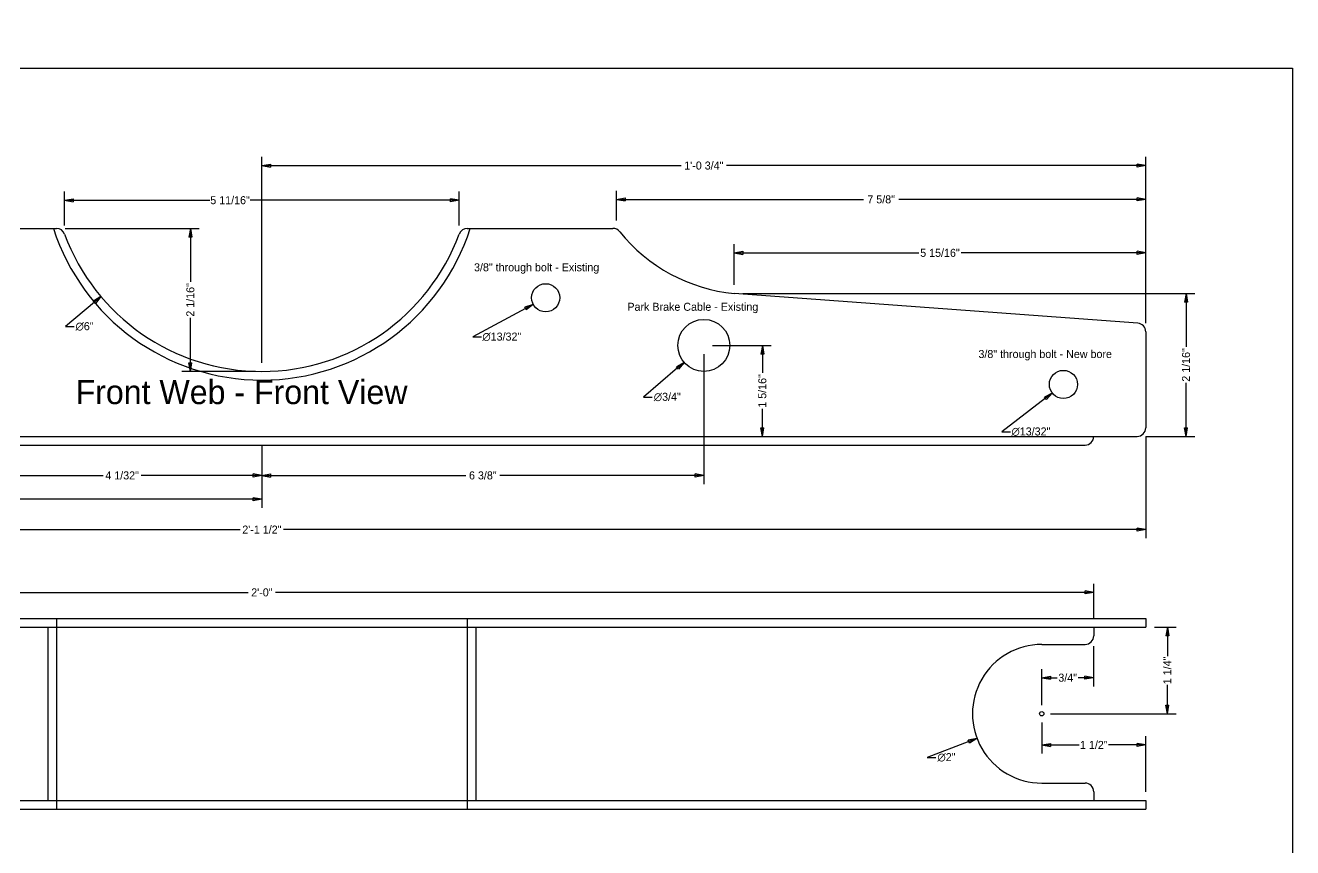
# Model space of a CAD drawing. Header units: inches. Extents: x 289 to 401, y -474 to -450.
# Drawn here: x 382.81 to 401.09, y -462.31 to -450.45 of the extents above; entities that cross this region are included whole.
import ezdxf

# ---------------------------------------------------------------- set-up
doc = ezdxf.new("R2010")
doc.units = ezdxf.units.IN
doc.header["$MEASUREMENT"] = 0
doc.header["$PDMODE"] = 1
doc.header["$PDSIZE"] = -2
for name, color, linetype in [('Black', 7, 'Continuous'), ('Dimension', 163, 'Continuous'), ('Title Block', 7, 'Continuous')]:
    doc.layers.add(name, color=color, linetype=linetype)
doc.styles.add('Chalkboard', font='Chalkboard Regular.ttf')
doc.dimstyles.new('Buckmensions', dxfattribs={"dimtxt": 0.115475, "dimasz": 0.125, "dimexe": 0.125, "dimexo": 0.125, "dimgap": 0, "dimtad": 0, "dimdec": 3, "dimzin": 11, "dimdsep": 46, "dimlunit": 4, "dimtxsty": 'Chalkboard', "dimblk": 'VW_EMPTYARROW', "dimcen": 0, "dimadec": 4, "dimazin": 0, "dimtfac": 0.8, "dimtdec": 3, "dimtix": 1, "dimtmove": 0, "dimatfit": 0, "dimldrblk": 'VW_EMPTYARROW', "dimfxl": 0, "dimfrac": 2, "dimtolj": 1, "dimtzin": 11, "dimarcsym": 0})

# ---------------------------------------------------------------- blocks, each defined once
blk = doc.blocks.new('VW_EMPTYARROW')
at = {"color": 0, "linetype": 'ByBlock', "lineweight": -2}
for p, q in [((0, 0), (-1, 0.18)), ((-1, -0.18), (-1, 0.18)), ((0, 0), (-1, 0)), ((0, 0), (-1, -0.18))]:
    blk.add_line(p, q, dxfattribs=at)
blk = doc.blocks.new('*D1')
at = {"layer": 'Defpoints', "color": 0, "lineweight": 0}
for p in [(398.969, -453.728), (393.031, -454.312), (398.969, -454.866)]:
    blk.add_point(p, dxfattribs=at)
at = {"layer": 'Dimension', "color": 0, "lineweight": -2}
for p, q in [((393.031, -454.187), (393.031, -453.603)), ((398.969, -454.741), (398.969, -453.603)), ((393.156, -453.728), (395.693, -453.728)), ((398.844, -453.728), (396.307, -453.728))]:
    blk.add_line(p, q, dxfattribs=at)
at = {"layer": 'Dimension', "color": 0, "lineweight": -2, "xscale": 0.125, "yscale": 0.125, "zscale": 0.125, "rotation": 180}
blk.add_blockref('VW_EMPTYARROW', (393.031, -453.728), dxfattribs=at)
at = {"layer": 'Dimension', "color": 0, "lineweight": -2, "xscale": 0.125, "yscale": 0.125, "zscale": 0.125}
blk.add_blockref('VW_EMPTYARROW', (398.969, -453.728), dxfattribs=at)
at = {"layer": 'Dimension', "color": 0, "insert": (396, -453.728), "char_height": 0.11548, "attachment_point": 5, "style": 'Chalkboard'}
blk.add_mtext('\\A1;5 15/16"', dxfattribs=at)
blk = doc.blocks.new('*D2')
at = {"layer": 'Defpoints', "color": 0, "lineweight": 0}
for p in [(398.969, -452.957), (391.336, -453.387), (398.969, -454.866)]:
    blk.add_point(p, dxfattribs=at)
at = {"layer": 'Dimension', "color": 0, "lineweight": -2}
for p, q in [((391.336, -453.262), (391.336, -452.832)), ((391.461, -452.957), (394.899, -452.957)), ((398.844, -452.957), (395.406, -452.957)), ((398.969, -454.741), (398.969, -452.832))]:
    blk.add_line(p, q, dxfattribs=at)
at = {"layer": 'Dimension', "color": 0, "lineweight": -2, "xscale": 0.125, "yscale": 0.125, "zscale": 0.125, "rotation": 180}
blk.add_blockref('VW_EMPTYARROW', (391.336, -452.957), dxfattribs=at)
at = {"layer": 'Dimension', "color": 0, "lineweight": -2, "xscale": 0.125, "yscale": 0.125, "zscale": 0.125}
blk.add_blockref('VW_EMPTYARROW', (398.969, -452.957), dxfattribs=at)
at = {"layer": 'Dimension', "color": 0, "insert": (395.152, -452.957), "char_height": 0.1155, "attachment_point": 5, "style": 'Chalkboard'}
blk.add_mtext('\\A1;7 5/8"', dxfattribs=at)
blk = doc.blocks.new('*D3')
at = {"layer": 'Defpoints', "color": 0, "lineweight": 0}
for p in [(393.031, -454.312), (399.55, -454.312), (398.844, -456.375)]:
    blk.add_point(p, dxfattribs=at)
at = {"layer": 'Dimension', "color": 0, "lineweight": -2}
for p, q in [((393.156, -454.312), (399.675, -454.312)), ((399.55, -454.438), (399.55, -455.085)), ((399.55, -456.25), (399.55, -455.602)), ((398.969, -456.375), (399.675, -456.375))]:
    blk.add_line(p, q, dxfattribs=at)
at = {"layer": 'Dimension', "color": 0, "lineweight": -2, "xscale": 0.125, "yscale": 0.125, "zscale": 0.125}
for p, rotation in [((399.55, -454.312), 90), ((399.55, -456.375), 270)]:
    blk.add_blockref('VW_EMPTYARROW', p, dxfattribs=dict(at, rotation=rotation))
at = {"layer": 'Dimension', "color": 0, "insert": (399.55, -455.344), "char_height": 0.11548, "attachment_point": 5, "rotation": 90, "style": 'Chalkboard'}
blk.add_mtext('\\A1;2 1/16"', dxfattribs=at)
blk = doc.blocks.new('*D4')
at = {"layer": 'Defpoints', "color": 0, "lineweight": 0}
for p in [(386.219, -452.469), (398.969, -454.866), (386.219, -455.438)]:
    blk.add_point(p, dxfattribs=at)
at = {"layer": 'Dimension', "color": 0, "lineweight": -2}
for p, q in [((386.219, -455.312), (386.219, -452.344)), ((398.969, -454.741), (398.969, -452.344)), ((386.344, -452.469), (392.267, -452.469)), ((398.844, -452.469), (392.921, -452.469))]:
    blk.add_line(p, q, dxfattribs=at)
at = {"layer": 'Dimension', "color": 0, "lineweight": -2, "xscale": 0.125, "yscale": 0.125, "zscale": 0.125, "rotation": 180}
blk.add_blockref('VW_EMPTYARROW', (386.219, -452.469), dxfattribs=at)
at = {"layer": 'Dimension', "color": 0, "lineweight": -2, "xscale": 0.125, "yscale": 0.125, "zscale": 0.125}
blk.add_blockref('VW_EMPTYARROW', (398.969, -452.469), dxfattribs=at)
at = {"layer": 'Dimension', "color": 0, "insert": (392.594, -452.469), "char_height": 0.11548, "attachment_point": 5, "style": 'Chalkboard'}
blk.add_mtext('\\A1;1\'-0 3/4"', dxfattribs=at)
blk = doc.blocks.new('*D5')
at = {"layer": 'Defpoints', "color": 0, "lineweight": 0}
for p in [(382.188, -454.375), (386.219, -456.375), (386.219, -456.938)]:
    blk.add_point(p, dxfattribs=at)
at = {"layer": 'Dimension', "color": 0, "lineweight": -2}
for p, q in [((382.188, -454.5), (382.188, -457.062)), ((386.219, -456.5), (386.219, -457.062)), ((382.312, -456.938), (383.93, -456.938)), ((386.094, -456.938), (384.477, -456.938))]:
    blk.add_line(p, q, dxfattribs=at)
at = {"layer": 'Dimension', "color": 0, "lineweight": -2, "xscale": 0.125, "yscale": 0.125, "zscale": 0.125, "rotation": 180}
blk.add_blockref('VW_EMPTYARROW', (382.188, -456.938), dxfattribs=at)
at = {"layer": 'Dimension', "color": 0, "lineweight": -2, "xscale": 0.125, "yscale": 0.125, "zscale": 0.125}
blk.add_blockref('VW_EMPTYARROW', (386.219, -456.938), dxfattribs=at)
at = {"layer": 'Dimension', "color": 0, "insert": (384.203, -456.938), "char_height": 0.11548, "attachment_point": 5, "style": 'Chalkboard'}
blk.add_mtext('\\A1;4 1/32"', dxfattribs=at)
blk = doc.blocks.new('*D6')
at = {"layer": 'Defpoints', "color": 0, "lineweight": 0}
for p in [(392.594, -455.062), (386.219, -456.375), (386.219, -456.938)]:
    blk.add_point(p, dxfattribs=at)
at = {"layer": 'Dimension', "color": 0, "lineweight": -2}
for p, q in [((392.594, -455.188), (392.594, -457.062)), ((386.219, -456.5), (386.219, -457.062)), ((386.344, -456.938), (389.162, -456.938)), ((392.469, -456.938), (389.65, -456.938))]:
    blk.add_line(p, q, dxfattribs=at)
at = {"layer": 'Dimension', "color": 0, "lineweight": -2, "xscale": 0.125, "yscale": 0.125, "zscale": 0.125, "rotation": 180}
blk.add_blockref('VW_EMPTYARROW', (386.219, -456.938), dxfattribs=at)
at = {"layer": 'Dimension', "color": 0, "lineweight": -2, "xscale": 0.125, "yscale": 0.125, "zscale": 0.125}
blk.add_blockref('VW_EMPTYARROW', (392.594, -456.938), dxfattribs=at)
at = {"layer": 'Dimension', "color": 0, "insert": (389.406, -456.938), "char_height": 0.1155, "attachment_point": 5, "style": 'Chalkboard'}
blk.add_mtext('\\A1;6 3/8"', dxfattribs=at)
blk = doc.blocks.new('*D7')
at = {"layer": 'Defpoints', "color": 0, "lineweight": 0}
for p in [(374.656, -455.625), (386.219, -456.375), (386.219, -457.281)]:
    blk.add_point(p, dxfattribs=at)
at = {"layer": 'Dimension', "color": 0, "lineweight": -2}
for p, q in [((374.656, -455.75), (374.656, -457.406)), ((386.219, -456.5), (386.219, -457.406)), ((374.781, -457.281), (380.149, -457.281)), ((386.094, -457.281), (380.726, -457.281))]:
    blk.add_line(p, q, dxfattribs=at)
at = {"layer": 'Dimension', "color": 0, "lineweight": -2, "xscale": 0.125, "yscale": 0.125, "zscale": 0.125, "rotation": 180}
blk.add_blockref('VW_EMPTYARROW', (374.656, -457.281), dxfattribs=at)
at = {"layer": 'Dimension', "color": 0, "lineweight": -2, "xscale": 0.125, "yscale": 0.125, "zscale": 0.125}
blk.add_blockref('VW_EMPTYARROW', (386.219, -457.281), dxfattribs=at)
at = {"layer": 'Dimension', "color": 0, "insert": (380.438, -457.281), "char_height": 0.11548, "attachment_point": 5, "style": 'Chalkboard'}
blk.add_mtext('\\A1;11 9/16"', dxfattribs=at)
blk = doc.blocks.new('*D8')
at = {"layer": 'Defpoints', "color": 0, "lineweight": 0}
for p in [(383.255, -453.375), (385.188, -453.375), (386.25, -455.437)]:
    blk.add_point(p, dxfattribs=at)
at = {"layer": 'Dimension', "color": 0, "lineweight": -2}
for p, q in [((383.38, -453.375), (385.313, -453.375)), ((385.188, -453.5), (385.188, -454.147)), ((385.188, -455.312), (385.188, -454.665)), ((386.125, -455.437), (385.063, -455.437))]:
    blk.add_line(p, q, dxfattribs=at)
at = {"layer": 'Dimension', "color": 0, "lineweight": -2, "xscale": 0.125, "yscale": 0.125, "zscale": 0.125}
for p, rotation in [((385.188, -453.375), 90), ((385.188, -455.437), 270)]:
    blk.add_blockref('VW_EMPTYARROW', p, dxfattribs=dict(at, rotation=rotation))
at = {"layer": 'Dimension', "color": 0, "insert": (385.188, -454.406), "char_height": 0.11548, "attachment_point": 5, "rotation": 90, "style": 'Chalkboard'}
blk.add_mtext('\\A1;2 1/16"', dxfattribs=at)
blk = doc.blocks.new('*D11')
at = {"layer": 'Defpoints', "color": 0, "lineweight": 0}
for p in [(392.594, -455.062), (393.438, -455.062), (392.594, -456.375)]:
    blk.add_point(p, dxfattribs=at)
at = {"layer": 'Dimension', "color": 0, "lineweight": -2}
for p, q in [((392.719, -455.062), (393.563, -455.062)), ((393.438, -455.188), (393.438, -455.458)), ((393.438, -456.25), (393.438, -455.979)), ((392.719, -456.375), (393.563, -456.375))]:
    blk.add_line(p, q, dxfattribs=at)
at = {"layer": 'Dimension', "color": 0, "lineweight": -2, "xscale": 0.125, "yscale": 0.125, "zscale": 0.125}
for p, rotation in [((393.438, -455.062), 90), ((393.438, -456.375), 270)]:
    blk.add_blockref('VW_EMPTYARROW', p, dxfattribs=dict(at, rotation=rotation))
at = {"layer": 'Dimension', "color": 0, "insert": (393.438, -455.719), "char_height": 0.11548, "attachment_point": 5, "rotation": 90, "style": 'Chalkboard'}
blk.add_mtext('\\A1;1 5/16"', dxfattribs=at)
blk = doc.blocks.new('*D83')
at = {"layer": 'Defpoints', "color": 0, "lineweight": 0}
for p in [(373.469, -456.25), (398.969, -456.25), (373.469, -457.719)]:
    blk.add_point(p, dxfattribs=at)
at = {"layer": 'Dimension', "color": 0, "lineweight": -2}
for p, q in [((373.469, -456.375), (373.469, -457.844)), ((398.969, -456.375), (398.969, -457.844)), ((373.594, -457.719), (385.905, -457.719)), ((398.844, -457.719), (386.533, -457.719))]:
    blk.add_line(p, q, dxfattribs=at)
at = {"layer": 'Dimension', "color": 0, "lineweight": -2, "xscale": 0.125, "yscale": 0.125, "zscale": 0.125, "rotation": 180}
blk.add_blockref('VW_EMPTYARROW', (373.469, -457.719), dxfattribs=at)
at = {"layer": 'Dimension', "color": 0, "lineweight": -2, "xscale": 0.125, "yscale": 0.125, "zscale": 0.125}
blk.add_blockref('VW_EMPTYARROW', (398.969, -457.719), dxfattribs=at)
at = {"layer": 'Dimension', "color": 0, "insert": (386.219, -457.719), "char_height": 0.11548, "attachment_point": 5, "style": 'Chalkboard'}
blk.add_mtext('\\A1;2\'-1 1/2"', dxfattribs=at)
blk = doc.blocks.new('*D84')
at = {"layer": 'Defpoints', "color": 0, "lineweight": 0}
for p in [(397.942, -455.501), (397.62, -455.749)]:
    blk.add_point(p, dxfattribs=at)
at = {"layer": 'Dimension', "color": 0, "lineweight": -2}
for p, q in [((397.521, -455.825), (396.892, -456.307)), ((396.892, -456.307), (397.017, -456.307))]:
    blk.add_line(p, q, dxfattribs=at)
at = {"layer": 'Dimension', "color": 0, "lineweight": -2, "xscale": 0.125, "yscale": 0.125, "zscale": 0.125, "rotation": 37.46310281173459}
blk.add_blockref('VW_EMPTYARROW', (397.62, -455.749), dxfattribs=at)
at = {"layer": 'Dimension', "color": 0, "insert": (397.312, -456.307), "char_height": 0.11548, "attachment_point": 5, "style": 'Chalkboard'}
blk.add_mtext('\\A1;∅13/32"', dxfattribs=at)
blk = doc.blocks.new('*D85')
at = {"layer": 'Defpoints', "color": 0, "lineweight": 0}
for p in [(390.492, -454.279), (390.133, -454.471)]:
    blk.add_point(p, dxfattribs=at)
at = {"layer": 'Dimension', "color": 0, "lineweight": -2}
for p, q in [((390.023, -454.53), (389.26, -454.939)), ((389.26, -454.939), (389.385, -454.939))]:
    blk.add_line(p, q, dxfattribs=at)
at = {"layer": 'Dimension', "color": 0, "lineweight": -2, "xscale": 0.125, "yscale": 0.125, "zscale": 0.125, "rotation": 28.18280737622753}
blk.add_blockref('VW_EMPTYARROW', (390.133, -454.471), dxfattribs=at)
at = {"layer": 'Dimension', "color": 0, "insert": (389.68, -454.939), "char_height": 0.11548, "attachment_point": 5, "style": 'Chalkboard'}
blk.add_mtext('\\A1;∅13/32"', dxfattribs=at)
blk = doc.blocks.new('*D86')
at = {"layer": 'Defpoints', "color": 0, "lineweight": 0}
for p in [(392.878, -454.818), (392.309, -455.307)]:
    blk.add_point(p, dxfattribs=at)
at = {"layer": 'Dimension', "color": 0, "lineweight": -2}
for p, q in [((392.214, -455.388), (391.726, -455.807)), ((391.726, -455.807), (391.851, -455.807))]:
    blk.add_line(p, q, dxfattribs=at)
at = {"layer": 'Dimension', "color": 0, "lineweight": -2, "xscale": 0.125, "yscale": 0.125, "zscale": 0.125, "rotation": 40.60129464500451}
blk.add_blockref('VW_EMPTYARROW', (392.309, -455.307), dxfattribs=at)
at = {"layer": 'Dimension', "color": 0, "insert": (392.067, -455.807), "char_height": 0.1155, "attachment_point": 5, "style": 'Chalkboard'}
blk.add_mtext('\\A1;∅3/4"', dxfattribs=at)
blk = doc.blocks.new('*D87')
at = {"layer": 'Defpoints', "color": 0, "lineweight": 0}
for p in [(383.373, -452.969), (383.373, -453.457), (389.065, -453.457)]:
    blk.add_point(p, dxfattribs=at)
at = {"layer": 'Dimension', "color": 0, "lineweight": -2}
for p, q in [((383.373, -453.332), (383.373, -452.844)), ((383.498, -452.969), (385.468, -452.969)), ((388.94, -452.969), (386.052, -452.969)), ((389.065, -453.332), (389.065, -452.844))]:
    blk.add_line(p, q, dxfattribs=at)
at = {"layer": 'Dimension', "color": 0, "lineweight": -2, "xscale": 0.125, "yscale": 0.125, "zscale": 0.125, "rotation": 180}
blk.add_blockref('VW_EMPTYARROW', (383.373, -452.969), dxfattribs=at)
at = {"layer": 'Dimension', "color": 0, "lineweight": -2, "xscale": 0.125, "yscale": 0.125, "zscale": 0.125}
blk.add_blockref('VW_EMPTYARROW', (389.065, -452.969), dxfattribs=at)
at = {"layer": 'Dimension', "color": 0, "insert": (385.76, -452.969), "char_height": 0.11548, "attachment_point": 5, "style": 'Chalkboard'}
blk.add_mtext('\\A1;5 11/16"', dxfattribs=at)
blk = doc.blocks.new('*D90')
at = {"layer": 'Defpoints', "color": 0, "lineweight": 0}
for p in [(388.539, -450.446), (383.898, -454.359)]:
    blk.add_point(p, dxfattribs=at)
at = {"layer": 'Dimension', "color": 0, "lineweight": -2}
for p, q in [((383.803, -454.439), (383.388, -454.789)), ((383.388, -454.789), (383.513, -454.789))]:
    blk.add_line(p, q, dxfattribs=at)
at = {"layer": 'Dimension', "color": 0, "lineweight": -2, "xscale": 0.125, "yscale": 0.125, "zscale": 0.125, "rotation": 40.12893300773665}
blk.add_blockref('VW_EMPTYARROW', (383.898, -454.359), dxfattribs=at)
at = {"layer": 'Dimension', "color": 0, "insert": (383.661, -454.789), "char_height": 0.1155, "attachment_point": 5, "style": 'Chalkboard'}
blk.add_mtext('\\A1;∅6"', dxfattribs=at)
blk = doc.blocks.new('*D111')
at = {"layer": 'Defpoints', "color": 0, "lineweight": 0}
for p in [(397.469, -460.375), (397.469, -460.825), (398.969, -461.625)]:
    blk.add_point(p, dxfattribs=at)
at = {"layer": 'Dimension', "color": 0, "lineweight": -2}
for p, q in [((397.469, -460.5), (397.469, -460.95)), ((397.594, -460.825), (398.006, -460.825)), ((398.844, -460.825), (398.431, -460.825)), ((398.969, -461.5), (398.969, -460.7))]:
    blk.add_line(p, q, dxfattribs=at)
at = {"layer": 'Dimension', "color": 0, "lineweight": -2, "xscale": 0.125, "yscale": 0.125, "zscale": 0.125, "rotation": 180}
blk.add_blockref('VW_EMPTYARROW', (397.469, -460.825), dxfattribs=at)
at = {"layer": 'Dimension', "color": 0, "lineweight": -2, "xscale": 0.125, "yscale": 0.125, "zscale": 0.125}
blk.add_blockref('VW_EMPTYARROW', (398.969, -460.825), dxfattribs=at)
at = {"layer": 'Dimension', "color": 0, "insert": (398.219, -460.825), "char_height": 0.1155, "attachment_point": 5, "style": 'Chalkboard'}
blk.add_mtext('\\A1;1 1/2"', dxfattribs=at)
blk = doc.blocks.new('*D112')
at = {"layer": 'Defpoints', "color": 0, "lineweight": 0}
for p in [(374.219, -458.625), (374.219, -459.125), (398.219, -459.125)]:
    blk.add_point(p, dxfattribs=at)
at = {"layer": 'Dimension', "color": 0, "lineweight": -2}
for p, q in [((374.219, -459), (374.219, -458.5)), ((374.344, -458.625), (386.023, -458.625)), ((398.094, -458.625), (386.415, -458.625)), ((398.219, -459), (398.219, -458.5))]:
    blk.add_line(p, q, dxfattribs=at)
at = {"layer": 'Dimension', "color": 0, "lineweight": -2, "xscale": 0.125, "yscale": 0.125, "zscale": 0.125, "rotation": 180}
blk.add_blockref('VW_EMPTYARROW', (374.219, -458.625), dxfattribs=at)
at = {"layer": 'Dimension', "color": 0, "lineweight": -2, "xscale": 0.125, "yscale": 0.125, "zscale": 0.125}
blk.add_blockref('VW_EMPTYARROW', (398.219, -458.625), dxfattribs=at)
at = {"layer": 'Dimension', "color": 0, "insert": (386.219, -458.625), "char_height": 0.1155, "attachment_point": 5, "style": 'Chalkboard'}
blk.add_mtext('\\A1;2\'-0"', dxfattribs=at)
blk = doc.blocks.new('*D113')
at = {"layer": 'Defpoints', "color": 0, "lineweight": 0}
for p in [(398.403, -460.019), (396.534, -460.731)]:
    blk.add_point(p, dxfattribs=at)
at = {"layer": 'Dimension', "color": 0, "lineweight": -2}
for p, q in [((396.417, -460.775), (395.817, -461.004)), ((395.817, -461.004), (395.942, -461.004))]:
    blk.add_line(p, q, dxfattribs=at)
at = {"layer": 'Dimension', "color": 0, "lineweight": -2, "xscale": 0.125, "yscale": 0.125, "zscale": 0.125, "rotation": 20.84581711976188}
blk.add_blockref('VW_EMPTYARROW', (396.534, -460.731), dxfattribs=at)
at = {"layer": 'Dimension', "color": 0, "insert": (396.094, -461.004), "char_height": 0.1155, "attachment_point": 5, "style": 'Chalkboard'}
blk.add_mtext('\\A1;∅2"', dxfattribs=at)
blk = doc.blocks.new('*D115')
at = {"layer": 'Defpoints', "color": 0, "lineweight": 0}
for p in [(398.216, -459.275), (397.469, -459.855), (397.469, -460.375)]:
    blk.add_point(p, dxfattribs=at)
at = {"layer": 'Dimension', "color": 0, "lineweight": -2}
for p, q in [((398.216, -459.4), (398.216, -459.98)), ((397.469, -460.25), (397.469, -459.73)), ((397.594, -459.855), (397.691, -459.855)), ((398.091, -459.855), (397.994, -459.855))]:
    blk.add_line(p, q, dxfattribs=at)
at = {"layer": 'Dimension', "color": 0, "lineweight": -2, "xscale": 0.125, "yscale": 0.125, "zscale": 0.125, "rotation": 180}
blk.add_blockref('VW_EMPTYARROW', (397.469, -459.855), dxfattribs=at)
at = {"layer": 'Dimension', "color": 0, "lineweight": -2, "xscale": 0.125, "yscale": 0.125, "zscale": 0.125}
blk.add_blockref('VW_EMPTYARROW', (398.216, -459.855), dxfattribs=at)
at = {"layer": 'Dimension', "color": 0, "insert": (397.842, -459.855), "char_height": 0.1155, "attachment_point": 5, "style": 'Chalkboard'}
blk.add_mtext('\\A1;3/4"', dxfattribs=at)
blk = doc.blocks.new('*D116')
at = {"layer": 'Defpoints', "color": 0, "lineweight": 0}
for p in [(398.969, -459.125), (397.469, -460.375), (399.28, -460.375)]:
    blk.add_point(p, dxfattribs=at)
at = {"layer": 'Dimension', "color": 0, "lineweight": -2}
for p, q in [((399.094, -459.125), (399.405, -459.125)), ((399.28, -459.25), (399.28, -459.543)), ((399.28, -460.25), (399.28, -459.957)), ((397.594, -460.375), (399.405, -460.375))]:
    blk.add_line(p, q, dxfattribs=at)
at = {"layer": 'Dimension', "color": 0, "lineweight": -2, "xscale": 0.125, "yscale": 0.125, "zscale": 0.125}
for p, rotation in [((399.28, -459.125), 90), ((399.28, -460.375), 270)]:
    blk.add_blockref('VW_EMPTYARROW', p, dxfattribs=dict(at, rotation=rotation))
at = {"layer": 'Dimension', "color": 0, "insert": (399.28, -459.75), "char_height": 0.1155, "attachment_point": 5, "rotation": 90, "style": 'Chalkboard'}
blk.add_mtext('\\A1;1 1/4"', dxfattribs=at)

msp = doc.modelspace()

# ---------------------------------------------------------------- linework, layer by layer
at = {"layer": 'Black'}
for p, q in [((381.1547573, -453.375), (383.2554326, -453.375)), ((389.1820674, -453.375), (391.2827427, -453.375)), ((398.8529356, -454.7414663), (393.03125, -454.3125)), ((398.96875, -454.8661283), (398.96875, -456.25)), ((398.21875, -456.375), (398.84375, -456.375)), ((374.34375, -456.5), (398.09375, -456.5)), ((373.46875, -459), (398.96875, -459)), ((383.2554326, -459), (383.2554326, -461.75)), ((389.1820674, -459), (389.1820674, -461.75)), ((398.96875, -459), (398.96875, -459.125)), ((373.46875, -459.125), (398.96875, -459.125)), ((383.1304326, -459.125), (383.1304326, -461.625)), ((389.3070674, -459.125), (389.3070674, -461.625)), ((398.21875, -459.125), (398.21875, -459.25)), ((397.46875, -459.375), (398.09375, -459.375)), ((397.46875, -461.375), (398.09375, -461.375)), ((398.21875, -461.5), (398.21875, -461.625)), ((373.46875, -461.625), (398.96875, -461.625)), ((373.46875, -461.75), (398.96875, -461.75)), ((398.96875, -461.625), (398.96875, -461.75))]:
    msp.add_line(p, q, dxfattribs=at)
at = {"layer": 'Black', "color": 8}
msp.add_line((374.21875, -456.375), (398.21875, -456.375), dxfattribs=at)
at = {"layer": 'Black'}
for centre, radius in [((390.3125, -454.375), 0.203125), ((392.59375, -455.0625), 0.375), ((397.78125, -455.625), 0.203125)]:
    msp.add_circle(centre, radius, dxfattribs=at)
at = {"layer": 'Black', "color": 9}
msp.add_arc((386.21875, -452.4024621), 3.1600379, 197.92437749, 342.07562251, dxfattribs=at)
at = {"layer": 'Black'}
for centre, radius, start, end in [((383.2554326, -453.5), 0.125, 20.32335645, 90), ((386.21875, -452.4024621), 3.0350379, 200.32335645, 339.67664355), ((389.1820674, -453.5), 0.125, 90, 159.67664355), ((391.2827427, -453.5), 0.125, 38.67028567, 90), ((393.2556476, -451.9210843), 2.4019207, 218.67028568, 264.63936862), ((398.84375, -454.8661283), 0.125, 0, 85.78582148), ((398.84375, -456.25), 0.125, 270, 0), ((398.09375, -456.375), 0.125, 270, 0), ((397.46875, -460.375), 1, 89.99994537, 270.00005463), ((398.09375, -459.25), 0.125, 270, 0), ((398.09375, -461.5), 0.125, 360, 90)]:
    msp.add_arc(centre, radius, start, end, dxfattribs=at)
at = {"layer": 'Title Block'}
for p, q in [((366.1125, -451.0651389), (401.0875, -451.0651389)), ((401.0875, -451.0651389), (401.0875, -474.1651389))]:
    msp.add_line(p, q, dxfattribs=at)

# ---------------------------------------------------------------- texts
at = {"layer": 'Dimension', "char_height": 0.115475391, "attachment_point": 1, "style": 'Chalkboard'}
for s, insert in [('{\\C163;\\l3/8" through bolt - Existing}', (389.2791666, -453.8779167)), ('{\\C163;\\lPark Brake Cable - Existing}', (391.49125, -454.4475)), ('{\\C163;\\l3/8" through bolt - New bore}', (396.555, -455.12875))]:
    msp.add_mtext(s, dxfattribs=dict(at, insert=insert))
at = {"layer": 'Dimension', "color": 8, "insert": (383.53125, -455.5625), "char_height": 0.346426173, "attachment_point": 1, "style": 'Chalkboard'}
msp.add_mtext('Front Web - Front View', dxfattribs=at)

# ---------------------------------------------------------------- dimensions: what is measured, and where the dimension line sits
at = {"layer": 'Dimension'}
for p1, p2, override, picture, middle in [((388.5393279, -450.4463504), (383.8981721, -454.3585738), {"dimgap": 0.015625, "dimtih": 1, "dimtoh": 1, "dimdec": 1, "dimpost": '', "dimtxsty": 'Chalkboard', "dimblk": 'VW_EMPTYARROW', "dimse1": 1, "dimse2": 1, "dimtix": 0, "dimtofl": 0, "dimatfit": 0}, '*D90', (383.6607889, -454.7889895)), ((390.4915436, -454.2790668), (390.1334564, -454.4709332), {"dimgap": 0.015625, "dimtih": 1, "dimtoh": 1, "dimdec": 5, "dimpost": '', "dimtxsty": 'Chalkboard', "dimblk": 'VW_EMPTYARROW', "dimse1": 1, "dimse2": 1, "dimtix": 0, "dimtofl": 0, "dimatfit": 0}, '*D85', (389.6801476, -454.9391628)), ((392.8784712, -454.8184532), (392.3090288, -455.3065468), {"dimgap": 0.015625, "dimtih": 1, "dimtoh": 1, "dimdec": 5, "dimpost": '', "dimtxsty": 'Chalkboard', "dimblk": 'VW_EMPTYARROW', "dimse1": 1, "dimse2": 1, "dimtix": 0, "dimtofl": 0, "dimatfit": 0}, '*D86', (392.0670048, -455.8066002)), ((397.9424795, -455.5014491), (397.6200205, -455.7485509), {"dimgap": 0.015625, "dimtih": 1, "dimtoh": 1, "dimdec": 5, "dimpost": '', "dimtxsty": 'Chalkboard', "dimblk": 'VW_EMPTYARROW', "dimse1": 1, "dimse2": 1, "dimtix": 0, "dimtofl": 0, "dimatfit": 0}, '*D84', (397.3122108, -456.3067079)), ((398.4032914, -460.0191456), (396.5342086, -460.7308544), {"dimgap": 0.015625, "dimtih": 1, "dimtoh": 1, "dimdec": 5, "dimpost": '', "dimtxsty": 'Chalkboard', "dimblk": 'VW_EMPTYARROW', "dimse1": 1, "dimse2": 1, "dimtix": 0, "dimtofl": 0, "dimatfit": 0}, '*D113', (396.0937935, -461.0039979))]:
    dim = msp.add_diameter_dim_2p(p1=p1, p2=p2, dimstyle='Buckmensions', override=override, dxfattribs=at)
    dim.commit()
    dim.dimension.update_dxf_attribs({"geometry": picture, "text_midpoint": middle, "dimtype": 163})
for base, p1, p2, picture, middle in [((386.21875, -452.46875), (398.96875, -454.8661283), (386.21875, -455.4375), '*D4', (392.59375, -452.46875)), ((398.96875, -452.9575), (391.336, -453.386913), (398.96875, -454.8661283), '*D2', (395.152375, -452.9575)), ((398.96875, -453.7275), (393.03125, -454.3125), (398.96875, -454.8661283), '*D1', (396, -453.7275)), ((386.21875, -456.9375), (382.1875, -454.375), (386.21875, -456.375), '*D5', (384.203125, -456.9375)), ((386.21875, -456.9375), (392.59375, -455.0625), (386.21875, -456.375), '*D6', (389.40625, -456.9375)), ((386.21875, -457.28125), (374.65625, -455.625), (386.21875, -456.375), '*D7', (380.4375, -457.28125)), ((373.46875, -457.71875), (398.96875, -456.25), (373.46875, -456.25), '*D83', (386.21875, -457.71875)), ((374.21875, -458.625), (398.21875, -459.125), (374.21875, -459.125), '*D112', (386.21875, -458.625))]:
    dim = msp.add_linear_dim(base=base, p1=p1, p2=p2, dimstyle='Buckmensions', override={"dimgap": 0.015625, "dimdec": 5, "dimpost": '<>', "dimtxsty": 'Chalkboard'}, dxfattribs=at)
    dim.commit()
    dim.dimension.update_dxf_attribs({"geometry": picture, "text_midpoint": middle})
for base, p1, p2, picture, middle in [((383.372651, -452.96875), (389.064849, -453.4565853), (383.372651, -453.4565853), '*D87', (385.76, -452.96875)), ((397.46875, -460.8245833), (398.96875, -461.625), (397.46875, -460.375), '*D111', (398.21875, -460.8245833))]:
    dim = msp.add_linear_dim(base=base, p1=p1, p2=p2, dimstyle='Buckmensions', override={"dimgap": 0.015625, "dimdec": 5, "dimpost": '<>', "dimtxsty": 'Chalkboard'}, dxfattribs=at)
    dim.commit()
    dim.dimension.update_dxf_attribs({"geometry": picture, "text_midpoint": middle, "dimtype": 160})
for base, p1, p2, picture, middle in [((385.1876609, -453.375), (386.25, -455.4373391), (383.2554326, -453.375), '*D8', (385.1876609, -454.4061696)), ((399.55, -454.3125), (398.84375, -456.375), (393.03125, -454.3125), '*D3', (399.55, -455.34375)), ((393.4375, -455.0625), (392.59375, -456.375), (392.59375, -455.0625), '*D11', (393.4375, -455.71875))]:
    dim = msp.add_linear_dim(base=base, p1=p1, p2=p2, angle=90, dimstyle='Buckmensions', override={"dimgap": 0.015625, "dimdec": 5, "dimpost": '<>', "dimtxsty": 'Chalkboard'}, dxfattribs=at)
    dim.commit()
    dim.dimension.update_dxf_attribs({"geometry": picture, "text_midpoint": middle})

# ---------------------------------------------------------------- next in the draw order: wipeouts: each hides what was drawn before it
msp.add_wipeout([(397.46875, -460.40625), (397.4466529, -460.3970971), (397.4375, -460.375), (397.4466529, -460.3529029), (397.46875, -460.34375), (397.4908471, -460.3529029), (397.5, -460.375), (397.4908471, -460.3970971)]).dxf.layer = 'Dimension'

# ---------------------------------------------------------------- next in the draw order: linework, layer by layer
msp.add_circle((397.46875, -460.375), 0.03125, dxfattribs=at)

# ---------------------------------------------------------------- next in the draw order: dimensions: what is measured, and where the dimension line sits
dim = msp.add_linear_dim(base=(399.28, -460.375), p1=(398.96875, -459.125), p2=(397.46875, -460.375), angle=90, dimstyle='Buckmensions', override={"dimgap": 0.015625, "dimdec": 5, "dimpost": '<>', "dimtxsty": 'Chalkboard'}, dxfattribs=at)
dim.commit()
dim.dimension.update_dxf_attribs({"geometry": '*D116', "text_midpoint": (399.28, -459.75)})
dim = msp.add_linear_dim(base=(397.46875, -459.855), p1=(398.2162245, -459.275), p2=(397.46875, -460.375), dimstyle='Buckmensions', override={"dimgap": 0.015625, "dimdec": 5, "dimpost": '<>', "dimtxsty": 'Chalkboard'}, dxfattribs=at)
dim.commit()
dim.dimension.update_dxf_attribs({"geometry": '*D115', "text_midpoint": (397.8424872, -459.855)})

doc.saveas('drawing.dxf')
